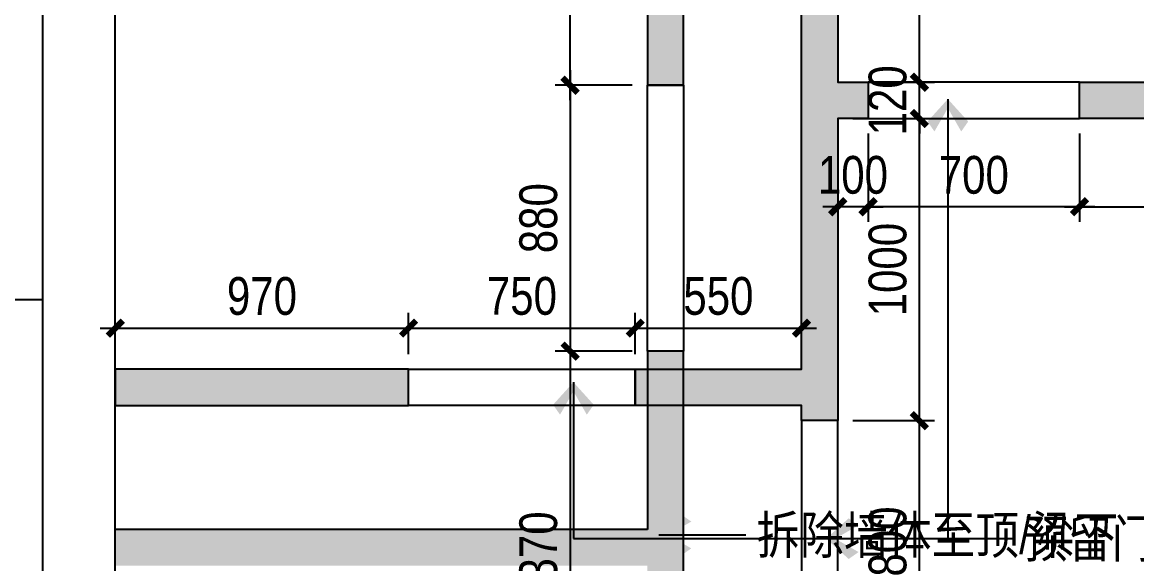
# Model space of a CAD drawing. Extents: x 160245 to 405305, y -111140 to 232735.
# Drawn here: x 392517 to 396203, y 79420 to 81212 of the extents above; entities that cross this region are included whole.
import ezdxf

# ---------------------------------------------------------------- set-up
doc = ezdxf.new("R2010")
doc.units = 0
doc.header["$LTSCALE"] = 10
doc.header["$MEASUREMENT"] = 0
doc.linetypes.add('DASH', pattern=[0.35, 0.25, -0.1])
doc.layers.get('Defpoints').update_dxf_attribs({"color": 229})
for name, color, linetype in [('P-N wall 新建隔墙', 241, 'Continuous'), ('P-N wall 新建隔墙2', 241, 'Continuous'), ('P-O wall 原始墙体', 245, 'Continuous'), ('P-O wall 拆除墙体', 245, 'Continuous'), ('P-Stair 楼梯（原建筑设备）', 159, 'Continuous')]:
    doc.layers.add(name, color=color, linetype=linetype)
doc.styles.add('PDC DIM', font='PMingLiU-ExtB.ttf', dxfattribs={"width": 0.85})
doc.dimstyles.new('PDC-A2', dxfattribs={"dimscale": 0, "dimtxt": 2.5, "dimasz": 1, "dimexe": 1, "dimexo": 1, "dimgap": 0.7, "dimtad": 1, "dimdec": 0, "dimtxsty": 'PDC DIM', "dimblk": 'ARCHTICK', "dimcen": 1, "dimdle": 1, "dimclrd": 8, "dimclre": 8, "dimclrt": 9, "dimadec": 0, "dimazin": 0, "dimtfac": 1, "dimtdec": 0, "dimtix": 1, "dimtmove": 2, "dimatfit": 3, "dimldrblk": 'PDC A2 T R', "dimfxl": 10, "dimfxlon": 1, "dimarcsym": 0})

# ---------------------------------------------------------------- blocks, each defined once
blk = doc.blocks.new('_ArchTick')
at = {"color": 0, "linetype": 'ByBlock', "const_width": 0.4}
blk.add_lwpolyline([(-0.5, -0.5), (0.5, 0.5)], dxfattribs=at)
blk = doc.blocks.new('*D1672')
at = {"layer": 'Defpoints', "color": 0}
for p in [(394329.1, 83003.6), (394584.6, 83003.6), (394584.6, 81003.6)]:
    blk.add_point(p, dxfattribs=at)
at = {"layer": 'P-O wall 拆除墙体', "color": 8, "lineweight": -2}
for p, q in [((394329.1, 80953.6), (394329.1, 83053.6)), ((394534.6, 83003.6), (394279.1, 83003.6)), ((394534.6, 81003.6), (394279.1, 81003.6))]:
    blk.add_line(p, q, dxfattribs=at)
at = {"layer": 'P-O wall 拆除墙体', "color": 8, "lineweight": -2, "xscale": 49.99999732048979, "yscale": 49.99999732048979, "zscale": 49.99999732048979}
for p, rotation in [((394329.1, 83003.6), 90), ((394329.1, 81003.6), 270)]:
    blk.add_blockref('_ArchTick', p, dxfattribs=dict(at, rotation=rotation))
at = {"layer": 'P-O wall 拆除墙体', "color": 9, "insert": (394224.5, 82003.6), "char_height": 125, "attachment_point": 5, "rotation": 90, "style": 'PDC DIM'}
blk.add_mtext('2000', dxfattribs=at)
blk = doc.blocks.new('PDC A2 T R')
at = {"color": 0, "linetype": 'ByBlock'}
blk.add_line((0, 0), (-2, 0), dxfattribs=at)
for points in [[(-2.147, 0.886), (-1.491, 1.345), (-0.6, 0), (0, 0)], [(-2.147, -0.886), (-1.491, -1.345), (-0.6, 0), (0, 0)]]:
    blk.add_solid(points, dxfattribs=at)
blk = doc.blocks.new('*D1675')
at = {"layer": 'Defpoints', "color": 0}
for p in [(394584.6, 81003.6), (394329.1, 80123.6), (394584.6, 80123.6)]:
    blk.add_point(p, dxfattribs=at)
at = {"layer": 'P-O wall 拆除墙体', "color": 8, "lineweight": -2}
for p, q in [((394329.1, 81053.6), (394329.1, 80073.6)), ((394534.6, 81003.6), (394279.1, 81003.6)), ((394534.6, 80123.6), (394279.1, 80123.6))]:
    blk.add_line(p, q, dxfattribs=at)
at = {"layer": 'P-O wall 拆除墙体', "color": 8, "lineweight": -2, "xscale": 49.99999732048979, "yscale": 49.99999732048979, "zscale": 49.99999732048979}
for p, rotation in [((394329.1, 81003.6), 90), ((394329.1, 80123.6), 270)]:
    blk.add_blockref('_ArchTick', p, dxfattribs=dict(at, rotation=rotation))
at = {"layer": 'P-O wall 拆除墙体', "color": 9, "insert": (394224.5, 80563.6), "char_height": 125, "attachment_point": 5, "rotation": 90, "style": 'PDC DIM'}
blk.add_mtext('880', dxfattribs=at)
blk = doc.blocks.new('*D1676')
at = {"layer": 'Defpoints', "color": 0}
for p in [(394584.6, 80123.6), (394329.1, 78753.6), (394584.6, 78753.6)]:
    blk.add_point(p, dxfattribs=at)
at = {"layer": 'P-O wall 拆除墙体', "color": 8, "lineweight": -2}
for p, q in [((394329.1, 80173.6), (394329.1, 78703.6)), ((394534.6, 80123.6), (394279.1, 80123.6)), ((394534.6, 78753.6), (394279.1, 78753.6))]:
    blk.add_line(p, q, dxfattribs=at)
at = {"layer": 'P-O wall 拆除墙体', "color": 8, "lineweight": -2, "xscale": 49.99999732048979, "yscale": 49.99999732048979, "zscale": 49.99999732048979}
for p, rotation in [((394329.1, 80123.6), 90), ((394329.1, 78753.6), 270)]:
    blk.add_blockref('_ArchTick', p, dxfattribs=dict(at, rotation=rotation))
at = {"layer": 'P-O wall 拆除墙体', "color": 9, "insert": (394224.5, 79438.6), "char_height": 125, "attachment_point": 5, "rotation": 90, "style": 'PDC DIM'}
blk.add_mtext('1370', dxfattribs=at)
blk = doc.blocks.new('*D1739')
at = {"layer": 'Defpoints', "color": 0}
for p in [(393794.7, 80199.9), (392824.6, 80063.6), (393794.7, 80063.6)]:
    blk.add_point(p, dxfattribs=at)
at = {"layer": 'P-N wall 新建隔墙2', "color": 8, "lineweight": -2}
for p, q in [((392824.6, 80113.6), (392824.6, 80249.9)), ((393794.7, 80113.6), (393794.7, 80249.9)), ((392774.6, 80199.9), (393844.7, 80199.9))]:
    blk.add_line(p, q, dxfattribs=at)
at = {"layer": 'P-N wall 新建隔墙2', "color": 8, "lineweight": -2, "xscale": 49.99999732048979, "yscale": 49.99999732048979, "zscale": 49.99999732048979, "rotation": 180}
blk.add_blockref('_ArchTick', (392824.6, 80199.9), dxfattribs=at)
at = {"layer": 'P-N wall 新建隔墙2', "color": 8, "lineweight": -2, "xscale": 49.99999732048979, "yscale": 49.99999732048979, "zscale": 49.99999732048979}
blk.add_blockref('_ArchTick', (393794.7, 80199.9), dxfattribs=at)
at = {"layer": 'P-N wall 新建隔墙2', "color": 9, "insert": (393309.6, 80305.3), "char_height": 125, "attachment_point": 5, "style": 'PDC DIM'}
blk.add_mtext('970', dxfattribs=at)
blk = doc.blocks.new('*D1740')
at = {"layer": 'Defpoints', "color": 0}
for p in [(394544.6, 80199.9), (393794.7, 80063.6), (394544.6, 80063.6)]:
    blk.add_point(p, dxfattribs=at)
at = {"layer": 'P-N wall 新建隔墙2', "color": 8, "lineweight": -2}
for p, q in [((393794.7, 80113.6), (393794.7, 80249.9)), ((394544.6, 80113.6), (394544.6, 80249.9)), ((393744.7, 80199.9), (394594.6, 80199.9))]:
    blk.add_line(p, q, dxfattribs=at)
at = {"layer": 'P-N wall 新建隔墙2', "color": 8, "lineweight": -2, "xscale": 49.99999732048979, "yscale": 49.99999732048979, "zscale": 49.99999732048979, "rotation": 180}
blk.add_blockref('_ArchTick', (393794.7, 80199.9), dxfattribs=at)
at = {"layer": 'P-N wall 新建隔墙2', "color": 8, "lineweight": -2, "xscale": 49.99999732048979, "yscale": 49.99999732048979, "zscale": 49.99999732048979}
blk.add_blockref('_ArchTick', (394544.6, 80199.9), dxfattribs=at)
at = {"layer": 'P-N wall 新建隔墙2', "color": 9, "insert": (394169.6, 80305.6), "char_height": 125, "attachment_point": 5, "style": 'PDC DIM'}
blk.add_mtext('750', dxfattribs=at)
blk = doc.blocks.new('*D1741')
at = {"layer": 'Defpoints', "color": 0}
for p in [(395094.6, 80199.9), (394544.6, 80063.6), (395094.6, 80063.6)]:
    blk.add_point(p, dxfattribs=at)
at = {"layer": 'P-N wall 新建隔墙2', "color": 8, "lineweight": -2}
for p, q in [((394544.6, 80113.6), (394544.6, 80249.9)), ((395094.6, 80113.6), (395094.6, 80249.9)), ((394494.6, 80199.9), (395144.6, 80199.9))]:
    blk.add_line(p, q, dxfattribs=at)
at = {"layer": 'P-N wall 新建隔墙2', "color": 8, "lineweight": -2, "xscale": 49.99999732048979, "yscale": 49.99999732048979, "zscale": 49.99999732048979, "rotation": 180}
blk.add_blockref('_ArchTick', (394544.6, 80199.9), dxfattribs=at)
at = {"layer": 'P-N wall 新建隔墙2', "color": 8, "lineweight": -2, "xscale": 49.99999732048979, "yscale": 49.99999732048979, "zscale": 49.99999732048979}
blk.add_blockref('_ArchTick', (395094.6, 80199.9), dxfattribs=at)
at = {"layer": 'P-N wall 新建隔墙2', "color": 9, "insert": (394819.6, 80305.6), "char_height": 125, "attachment_point": 5, "style": 'PDC DIM'}
blk.add_mtext('550', dxfattribs=at)
blk = doc.blocks.new('*D1744')
at = {"layer": 'Defpoints', "color": 0}
for p in [(395214.6, 79893.6), (395484.4, 79893.6), (395214.6, 79093.6)]:
    blk.add_point(p, dxfattribs=at)
at = {"layer": 'P-N wall 新建隔墙2', "color": 8, "lineweight": -2}
for p, q in [((395484.4, 79043.6), (395484.4, 79943.6)), ((395264.6, 79893.6), (395534.4, 79893.6)), ((395264.6, 79093.6), (395534.4, 79093.6))]:
    blk.add_line(p, q, dxfattribs=at)
at = {"layer": 'P-N wall 新建隔墙2', "color": 8, "lineweight": -2, "xscale": 49.99999732048979, "yscale": 49.99999732048979, "zscale": 49.99999732048979}
for p, rotation in [((395484.4, 79893.6), 90), ((395484.4, 79093.6), 270)]:
    blk.add_blockref('_ArchTick', p, dxfattribs=dict(at, rotation=rotation))
at = {"layer": 'P-N wall 新建隔墙2', "color": 9, "insert": (395379.8, 79493.6), "char_height": 125, "attachment_point": 5, "rotation": 90, "style": 'PDC DIM'}
blk.add_mtext('800', dxfattribs=at)
blk = doc.blocks.new('*D1745')
at = {"layer": 'Defpoints', "color": 0}
for p in [(395214.6, 80893.6), (395484.4, 80893.6), (395214.6, 79893.6)]:
    blk.add_point(p, dxfattribs=at)
at = {"layer": 'P-N wall 新建隔墙2', "color": 8, "lineweight": -2}
for p, q in [((395484.4, 79843.6), (395484.4, 80943.6)), ((395264.6, 80893.6), (395534.4, 80893.6)), ((395264.6, 79893.6), (395534.4, 79893.6))]:
    blk.add_line(p, q, dxfattribs=at)
at = {"layer": 'P-N wall 新建隔墙2', "color": 8, "lineweight": -2, "xscale": 49.99999732048979, "yscale": 49.99999732048979, "zscale": 49.99999732048979}
for p, rotation in [((395484.4, 80893.6), 90), ((395484.4, 79893.6), 270)]:
    blk.add_blockref('_ArchTick', p, dxfattribs=dict(at, rotation=rotation))
at = {"layer": 'P-N wall 新建隔墙2', "color": 9, "insert": (395379.8, 80393.6), "char_height": 125, "attachment_point": 5, "rotation": 90, "style": 'PDC DIM'}
blk.add_mtext('1000', dxfattribs=at)
blk = doc.blocks.new('*D1746')
at = {"layer": 'Defpoints', "color": 0}
for p in [(395214.6, 81013.6), (395484.4, 81013.6), (395214.6, 80893.6)]:
    blk.add_point(p, dxfattribs=at)
at = {"layer": 'P-N wall 新建隔墙2', "color": 8, "lineweight": -2}
for p, q in [((395484.4, 81013.6), (395484.4, 81063.6)), ((395264.6, 81013.6), (395534.4, 81013.6)), ((395484.4, 80893.6), (395484.4, 81013.6)), ((395264.6, 80893.6), (395534.4, 80893.6)), ((395484.4, 80893.6), (395484.4, 80843.6))]:
    blk.add_line(p, q, dxfattribs=at)
at = {"layer": 'P-N wall 新建隔墙2', "color": 8, "lineweight": -2, "xscale": 49.99999732048979, "yscale": 49.99999732048979, "zscale": 49.99999732048979}
for p, rotation in [((395484.4, 81013.6), 270), ((395484.4, 80893.6), 90)]:
    blk.add_blockref('_ArchTick', p, dxfattribs=dict(at, rotation=rotation))
at = {"layer": 'P-N wall 新建隔墙2', "color": 9, "insert": (395379.8, 80953.6), "char_height": 125, "attachment_point": 5, "rotation": 90, "style": 'PDC DIM'}
blk.add_mtext('120', dxfattribs=at)
blk = doc.blocks.new('*D1747')
at = {"layer": 'Defpoints', "color": 0}
for p in [(395214.6, 81773.6), (395484.4, 81773.6), (395214.6, 81013.6)]:
    blk.add_point(p, dxfattribs=at)
at = {"layer": 'P-N wall 新建隔墙2', "color": 8, "lineweight": -2}
for p, q in [((395484.4, 80963.6), (395484.4, 81823.6)), ((395264.6, 81773.6), (395534.4, 81773.6)), ((395264.6, 81013.6), (395534.4, 81013.6))]:
    blk.add_line(p, q, dxfattribs=at)
at = {"layer": 'P-N wall 新建隔墙2', "color": 8, "lineweight": -2, "xscale": 49.99999732048979, "yscale": 49.99999732048979, "zscale": 49.99999732048979}
for p, rotation in [((395484.4, 81773.6), 90), ((395484.4, 81013.6), 270)]:
    blk.add_blockref('_ArchTick', p, dxfattribs=dict(at, rotation=rotation))
at = {"layer": 'P-N wall 新建隔墙2', "color": 9, "insert": (395379, 81393.6), "char_height": 125, "attachment_point": 5, "rotation": 90, "style": 'PDC DIM'}
blk.add_mtext('760', dxfattribs=at)
blk = doc.blocks.new('*D1748')
at = {"layer": 'Defpoints', "color": 0}
for p in [(396014.3, 80893.6), (397974.6, 80893.6), (397974.6, 80601.6)]:
    blk.add_point(p, dxfattribs=at)
at = {"layer": 'P-N wall 新建隔墙2', "color": 8, "lineweight": -2}
for p, q in [((396014.3, 80843.6), (396014.3, 80551.6)), ((397974.6, 80843.6), (397974.6, 80551.6)), ((395964.3, 80601.6), (398024.6, 80601.6))]:
    blk.add_line(p, q, dxfattribs=at)
at = {"layer": 'P-N wall 新建隔墙2', "color": 8, "lineweight": -2, "xscale": 49.99999732048979, "yscale": 49.99999732048979, "zscale": 49.99999732048979, "rotation": 180}
blk.add_blockref('_ArchTick', (396014.3, 80601.6), dxfattribs=at)
at = {"layer": 'P-N wall 新建隔墙2', "color": 8, "lineweight": -2, "xscale": 49.99999732048979, "yscale": 49.99999732048979, "zscale": 49.99999732048979}
blk.add_blockref('_ArchTick', (397974.6, 80601.6), dxfattribs=at)
at = {"layer": 'P-N wall 新建隔墙2', "color": 9, "insert": (396994.5, 80707.8), "char_height": 125, "attachment_point": 5, "style": 'PDC DIM'}
blk.add_mtext('1960', dxfattribs=at)
blk = doc.blocks.new('*D1749')
at = {"layer": 'Defpoints', "color": 0}
for p in [(395314.6, 80893.6), (396014.3, 80893.6), (395314.6, 80601.6)]:
    blk.add_point(p, dxfattribs=at)
at = {"layer": 'P-N wall 新建隔墙2', "color": 8, "lineweight": -2}
for p, q in [((395314.6, 80843.6), (395314.6, 80551.6)), ((396014.3, 80843.6), (396014.3, 80551.6)), ((396064.3, 80601.6), (395264.6, 80601.6))]:
    blk.add_line(p, q, dxfattribs=at)
at = {"layer": 'P-N wall 新建隔墙2', "color": 8, "lineweight": -2, "xscale": 49.99999732048979, "yscale": 49.99999732048979, "zscale": 49.99999732048979, "rotation": 180}
blk.add_blockref('_ArchTick', (395314.6, 80601.6), dxfattribs=at)
at = {"layer": 'P-N wall 新建隔墙2', "color": 8, "lineweight": -2, "xscale": 49.99999732048979, "yscale": 49.99999732048979, "zscale": 49.99999732048979}
blk.add_blockref('_ArchTick', (396014.3, 80601.6), dxfattribs=at)
at = {"layer": 'P-N wall 新建隔墙2', "color": 9, "insert": (395664.5, 80706.2), "char_height": 125, "attachment_point": 5, "style": 'PDC DIM'}
blk.add_mtext('700', dxfattribs=at)
blk = doc.blocks.new('*D1750')
at = {"layer": 'Defpoints', "color": 0}
for p in [(395214.6, 80893.6), (395314.6, 80893.6), (395214.6, 80601.6)]:
    blk.add_point(p, dxfattribs=at)
at = {"layer": 'P-N wall 新建隔墙2', "color": 8, "lineweight": -2}
for p, q in [((395214.6, 80843.6), (395214.6, 80551.6)), ((395314.6, 80843.6), (395314.6, 80551.6)), ((395214.6, 80601.6), (395164.6, 80601.6)), ((395314.6, 80601.6), (395214.6, 80601.6)), ((395314.6, 80601.6), (395364.6, 80601.6))]:
    blk.add_line(p, q, dxfattribs=at)
at = {"layer": 'P-N wall 新建隔墙2', "color": 8, "lineweight": -2, "xscale": 49.99999732048979, "yscale": 49.99999732048979, "zscale": 49.99999732048979}
blk.add_blockref('_ArchTick', (395214.6, 80601.6), dxfattribs=at)
at = {"layer": 'P-N wall 新建隔墙2', "color": 8, "lineweight": -2, "xscale": 49.99999732048979, "yscale": 49.99999732048979, "zscale": 49.99999732048979, "rotation": 180}
blk.add_blockref('_ArchTick', (395314.6, 80601.6), dxfattribs=at)
at = {"layer": 'P-N wall 新建隔墙2', "color": 9, "insert": (395264.6, 80706.2), "char_height": 125, "attachment_point": 5, "style": 'PDC DIM'}
blk.add_mtext('100', dxfattribs=at)

msp = doc.modelspace()

# ---------------------------------------------------------------- hatches: boundary and pattern name
at = {"layer": 'P-N wall 新建隔墙'}
h = msp.add_hatch(dxfattribs=at)
h.set_pattern_fill('AR-B816', color=250, scale=5)
h.set_pattern_definition([(0, (9438.613, 385738.773), (0, 40), []), (90, (9438.613, 385738.773), (-40, 40), [40, -40])])
h.paths.add_polyline_path([(394544.6, 79943.6), (394544.7, 80063.6), (395094.6, 80063.6), (395094.6, 81773.6), (394594.6, 81773.6), (394594.6, 81853.6), (395514.6, 81853.6), (395514.6, 83003.6), (395594.6, 83003.6), (395594.6, 81773.6), (395214.6, 81773.6), (395214.6, 81013.6), (395314.6, 81013.6), (395314.6, 80893.6), (395214.6, 80893.6), (395214.6, 79893.6), (395094.6, 79893.6), (395094.6, 79943.6)])
h.paths.add_polyline_path([(397974.6, 80893.6), (396014.3, 80893.6), (396014.3, 81013.6), (397974.6, 81013.6)])
h.paths.add_polyline_path([(392824.6, 79943.6), (393794.7, 79943.6), (393794.7, 80063.6), (392824.6, 80063.6)])
h.paths.add_polyline_path([(395214.6, 79093.6), (395094.6, 79093.6), (395094.6, 77233.6), (395214.6, 77233.6)])
h.paths.add_polyline_path([(398364.6, 81013.6), (398254.6, 81013.6), (398254.6, 80893.6), (398364.6, 80893.6)])
at = {"layer": 'P-O wall 拆除墙体'}
h = msp.add_hatch(dxfattribs=at)
h.set_pattern_fill('ZIGZAG', color=250, scale=200)
h.set_pattern_definition([(0, (9438.613, 385738.773), (25, 25), [25, -25]), (90, (9463.613, 385738.773), (-25, 25), [25, -25])])
h.paths.add_polyline_path([(394584.6, 81003.6), (394704.6, 81003.6), (394704.6, 81813.6), (395594.6, 81813.6), (395594.6, 81933.6), (394704.6, 81933.6), (394704.6, 83003.6), (394584.6, 83003.6)])
h.paths.add_polyline_path([(394584.6, 78753.6), (394704.6, 78753.6), (394704.6, 80123.6), (394584.6, 80123.6), (394584.6, 79533.6), (392824.6, 79533.6), (392824.6, 79413.6), (394584.6, 79413.6)])
h.paths.add_polyline_path([(394704.6, 77873.6), (394584.6, 77873.6), (394584.6, 77233.6), (394704.6, 77233.6)])

# ---------------------------------------------------------------- linework, layer by layer
at = {"layer": 'P-N wall 新建隔墙2'}
msp.add_lwpolyline([(394544.6, 79943.6), (394544.7, 80063.6), (395094.6, 80063.6), (395094.6, 81773.6), (394594.6, 81773.6), (394594.6, 81853.6), (395514.6, 81853.6), (395514.6, 83003.6), (395594.6, 83003.6), (395594.6, 81773.6), (395214.6, 81773.6), (395214.6, 81013.6), (395314.6, 81013.6), (395314.6, 80893.6), (395214.6, 80893.6), (395214.6, 79893.6), (395094.6, 79893.6), (395094.6, 79943.6), (394544.6, 79943.6)], dxfattribs=at)
at = {"layer": 'P-N wall 新建隔墙2', "linetype": 'DASH'}
for points in [[(395314.6, 80893.6), (396014.3, 80893.6), (396014.3, 81013.6), (395314.6, 81013.6)], [(394544.6, 79943.6), (393794.7, 79943.6), (393794.7, 80063.6), (394544.6, 80063.6)], [(395214.6, 79893.6), (395094.6, 79893.6), (395094.6, 79093.6), (395214.6, 79093.6)]]:
    msp.add_lwpolyline(points, close=True, dxfattribs=at)
at = {"layer": 'P-N wall 新建隔墙2'}
for points in [[(397974.6, 80893.6), (396014.3, 80893.6), (396014.3, 81013.6), (397974.6, 81013.6)], [(392824.6, 79943.6), (393794.7, 79943.6), (393794.7, 80063.6), (392824.6, 80063.6)]]:
    msp.add_lwpolyline(points, close=True, dxfattribs=at)
at = {"layer": 'P-O wall 原始墙体'}
for p, q in [((392584.6, 79253.6), (392584.6, 81253.6)), ((392824.6, 79253.6), (392824.6, 81253.6))]:
    msp.add_line(p, q, dxfattribs=at)
at = {"layer": 'P-O wall 拆除墙体'}
for p, q in [((394584.6, 83003.6), (394584.6, 81003.6)), ((394704.6, 81003.6), (394704.6, 81813.6)), ((394704.6, 81003.6), (394584.6, 81003.6)), ((394704.6, 80123.6), (394584.6, 80123.6)), ((394584.6, 80123.6), (394584.6, 79533.6)), ((394704.6, 78753.6), (394704.6, 80123.6)), ((394584.6, 79533.6), (392824.6, 79533.6))]:
    msp.add_line(p, q, dxfattribs=at)
msp.add_lwpolyline([(395594.6, 81813.6), (395594.6, 81933.6), (394704.6, 81933.6), (394704.6, 83003.6), (394584.6, 83003.6), (394584.6, 81003.6), (394704.6, 81003.6), (394704.6, 81813.6), (395594.6, 81813.6)], dxfattribs=at)
at = {"layer": 'P-O wall 拆除墙体', "linetype": 'DASH'}
msp.add_lwpolyline([(394704.6, 80123.6), (394584.6, 80123.6), (394584.6, 81003.6), (394704.6, 81003.6)], close=True, dxfattribs=at)
at = {"layer": 'P-Stair 楼梯（原建筑设备）', "linetype": 'Continuous'}
msp.add_line((392584.6, 80293.6), (392084.6, 80293.6), dxfattribs=at)

# ---------------------------------------------------------------- texts
at = {"layer": 'P-N wall 新建隔墙2', "color": 9, "insert": (395830.6, 79565.6), "char_height": 125, "attachment_point": 1, "style": 'PDC DIM'}
msp.add_mtext('预留门洞H=2400', dxfattribs=at)
at = {"layer": 'P-O wall 拆除墙体', "color": 9, "insert": (394944.9, 79577.8), "char_height": 125, "attachment_point": 1, "style": 'PDC DIM'}
msp.add_mtext('拆除墙体至顶/梁下', dxfattribs=at)

# ---------------------------------------------------------------- dimensions: what is measured, and where the dimension line sits
at = {"layer": 'P-N wall 新建隔墙2'}
for base, p1, p2, picture, middle in [((395484.4, 81773.6), (395214.6, 81013.6), (395214.6, 81773.6), '*D1747', (395379, 81393.6)), ((395484.4, 81013.6), (395214.6, 80893.6), (395214.6, 81013.6), '*D1746', (395379.8, 80953.6)), ((395484.4, 80893.6), (395214.6, 79893.6), (395214.6, 80893.6), '*D1745', (395379.8, 80393.6)), ((395484.4, 79893.6), (395214.6, 79093.6), (395214.6, 79893.6), '*D1744', (395379.8, 79493.6))]:
    dim = msp.add_linear_dim(base=base, p1=p1, p2=p2, angle=90, dimstyle='PDC-A2', override={"dimscale": 49.999997}, dxfattribs=at)
    dim.commit()
    dim.dimension.update_dxf_attribs({"geometry": picture, "text_midpoint": middle})
for base, p1, p2, picture, middle in [((395214.6, 80601.6), (395314.6, 80893.6), (395214.6, 80893.6), '*D1750', (395264.6, 80706.2)), ((395314.6, 80601.6), (396014.3, 80893.6), (395314.6, 80893.6), '*D1749', (395664.5, 80706.2)), ((397974.6, 80601.6), (396014.3, 80893.6), (397974.6, 80893.6), '*D1748', (396994.5, 80707.8)), ((393794.7, 80199.9), (392824.6, 80063.6), (393794.7, 80063.6), '*D1739', (393309.6, 80305.3)), ((394544.6, 80199.9), (393794.7, 80063.6), (394544.6, 80063.6), '*D1740', (394169.6, 80305.6)), ((395094.6, 80199.9), (394544.6, 80063.6), (395094.6, 80063.6), '*D1741', (394819.6, 80305.6))]:
    dim = msp.add_linear_dim(base=base, p1=p1, p2=p2, dimstyle='PDC-A2', override={"dimscale": 49.999997}, dxfattribs=at)
    dim.commit()
    dim.dimension.update_dxf_attribs({"geometry": picture, "text_midpoint": middle})
at = {"layer": 'P-O wall 拆除墙体'}
for base, p1, p2, picture, middle in [((394329.1, 83003.6), (394584.6, 81003.6), (394584.6, 83003.6), '*D1672', (394224.5, 82003.6)), ((394329.1, 80123.6), (394584.6, 81003.6), (394584.6, 80123.6), '*D1675', (394224.5, 80563.6)), ((394329.1, 78753.6), (394584.6, 80123.6), (394584.6, 78753.6), '*D1676', (394224.5, 79438.6))]:
    dim = msp.add_linear_dim(base=base, p1=p1, p2=p2, angle=90, dimstyle='PDC-A2', override={"dimscale": 49.999997}, dxfattribs=at)
    dim.commit()
    dim.dimension.update_dxf_attribs({"geometry": picture, "text_midpoint": middle})

# ---------------------------------------------------------------- leaders
at = {"layer": 'P-N wall 新建隔墙2'}
for points in [[(395578.6, 80957.9), (395578.6, 79503.1), (395795.6, 79503.1)], [(395176, 79503.1), (395795.6, 79503.1)]]:
    msp.add_leader(points, dimstyle='PDC-A2', override={"dimscale": 49.999997, "dimtad": 0}, dxfattribs=at)
at = {"layer": 'P-N wall 新建隔墙2', "annotation_type": 0, "has_hookline": 1, "hookline_direction": 0}
msp.add_leader([(394340, 80020.8), (394340, 79503.1), (395795.6, 79503.1)], dimstyle='PDC-A2', override={"dimscale": 49.999997, "dimtad": 0}, dxfattribs=at)
at = {"layer": 'P-O wall 拆除墙体', "annotation_type": 0, "has_hookline": 1, "hookline_direction": 0}
msp.add_leader([(394622.6, 79515.3), (394909.9, 79515.3)], dimstyle='PDC-A2', override={"dimscale": 50.000002, "dimtad": 0}, dxfattribs=at)

doc.saveas('drawing.dxf')
